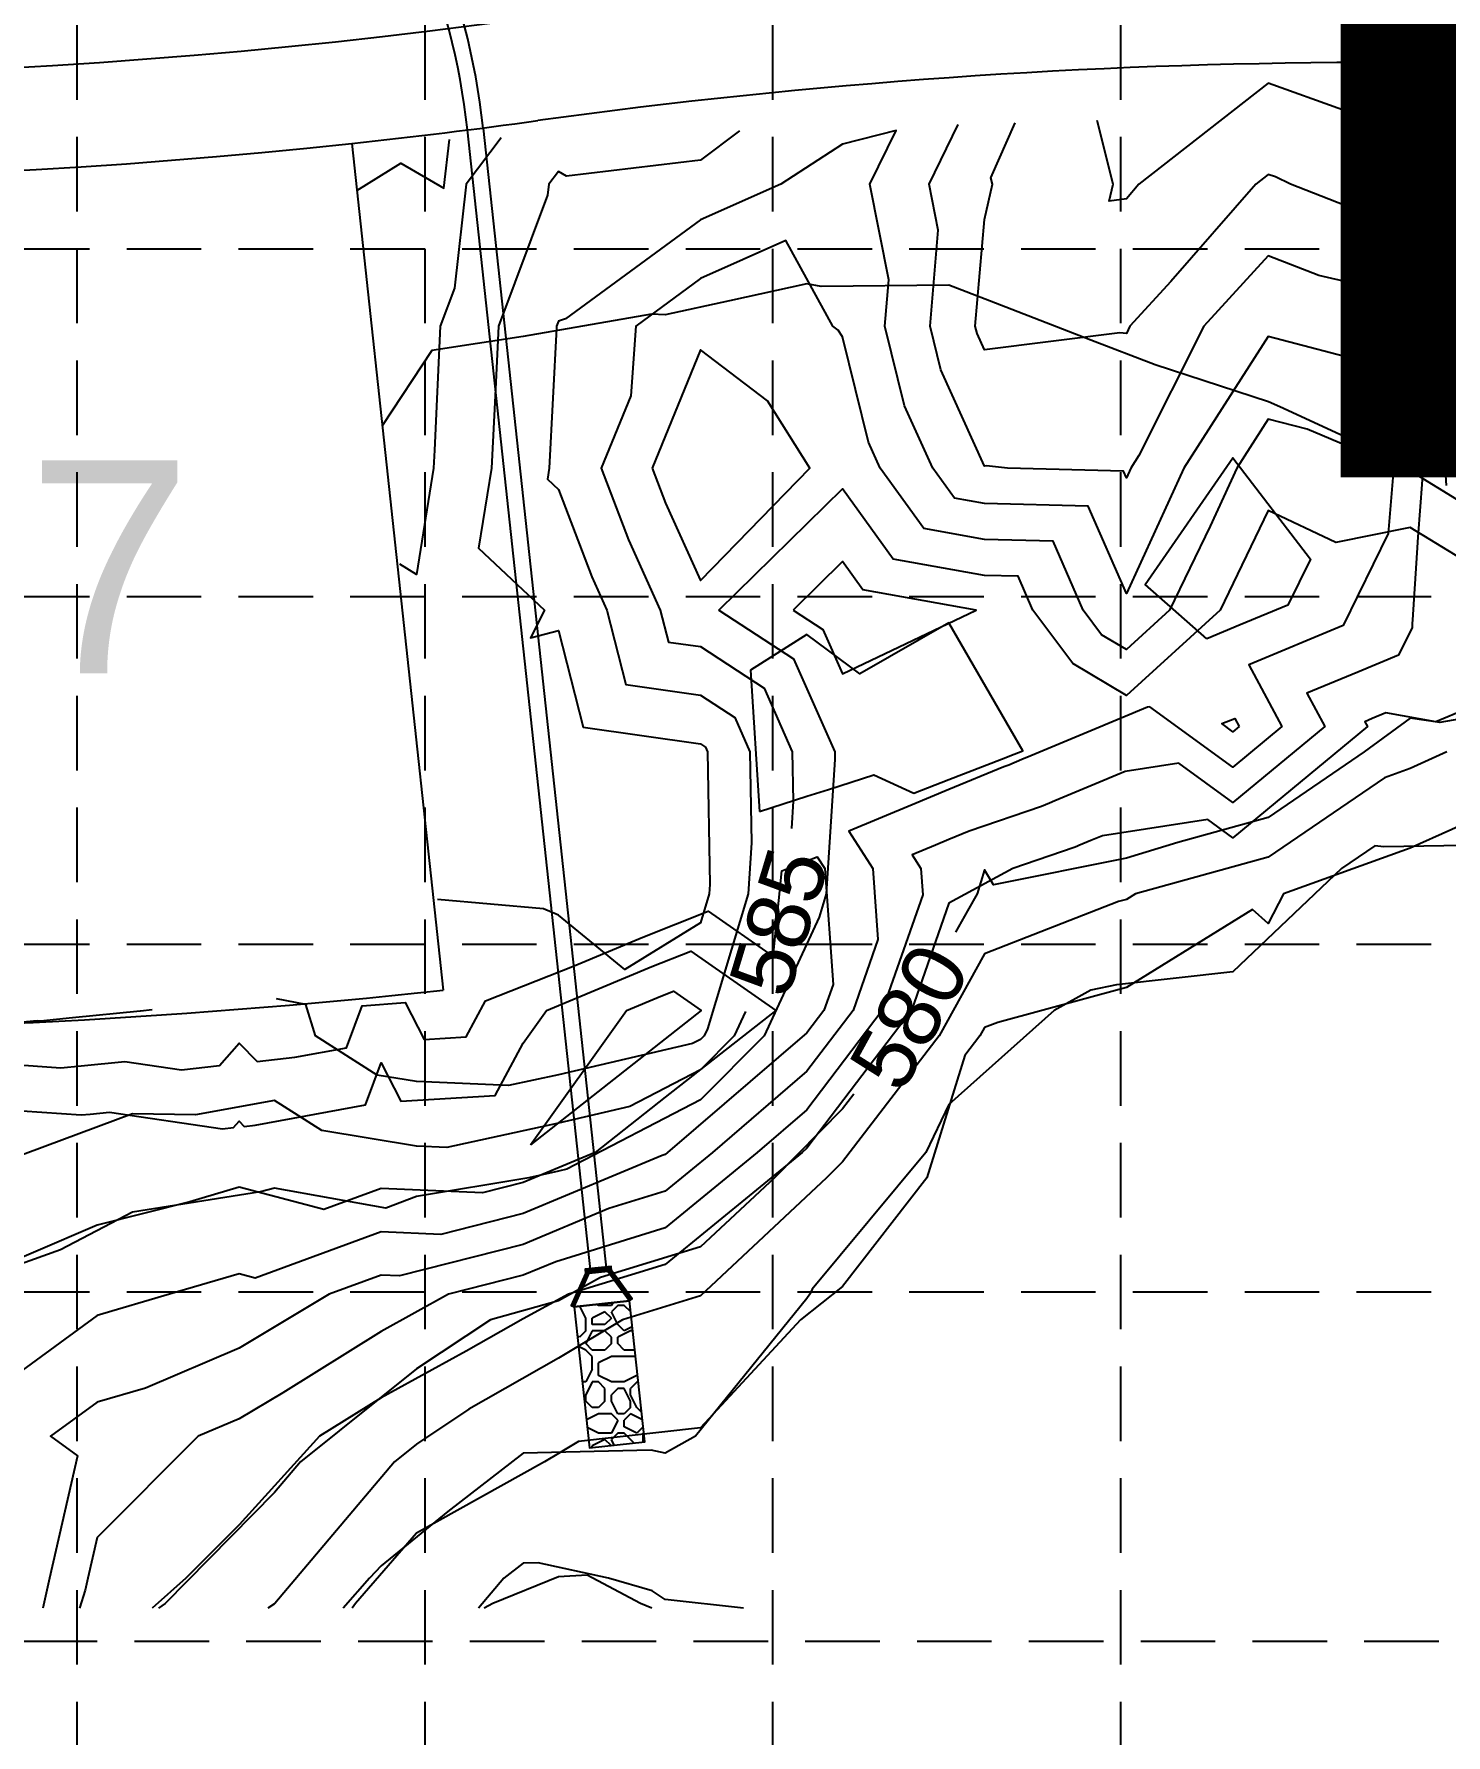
# Model space of a CAD drawing. Header units: feet. Extents: x 2468808 to 2471949, y 7110842 to 7112807.
# Drawn here: x 2470421.1 to 2470620, y 7111222.9 to 7111462.6 of the extents above; entities that cross this region are included whole.
import ezdxf
from ezdxf.enums import TextEntityAlignment as Align

# ---------------------------------------------------------------- set-up
doc = ezdxf.new("R2010")
doc.units = ezdxf.units.FT
doc.header["$LTSCALE"] = 35
doc.header["$MEASUREMENT"] = 0
doc.linetypes.add('HIDDEN', pattern=[0.375, 0.25, -0.125])
doc.linetypes.add('PHANTOM2', pattern=[3.15, 1.9, -0.25, 0.25, -0.25, 0.25, -0.25])
for name, color, linetype in [('BDY', 250, 'PHANTOM2'), ('CONTOURS-MAJ', 250, 'CONTINUOUS'), ('CONTOURS-MIN', 250, 'CONTINUOUS'), ('DITCH', 250, 'CONTINUOUS'), ('GRID', 254, 'HIDDEN'), ('LOTNO', 250, 'CONTINUOUS'), ('PHASE LINE', 7, 'CONTINUOUS'), ('PVMT', 250, 'CONTINUOUS'), ('RIP RAP ROCK FILTER', 1, 'CONTINUOUS'), ('SROW', 250, 'CONTINUOUS'), ('STM', 1, 'CONTINUOUS')]:
    doc.layers.add(name, color=color, linetype=linetype)
doc.styles.get("Standard").update_dxf_attribs({"font": 'ARIAL.TTF'})

msp = doc.modelspace()

# ---------------------------------------------------------------- hatches: boundary and pattern name
at = {"layer": 'RIP RAP ROCK FILTER'}
h = msp.add_hatch(dxfattribs=at)
h.set_pattern_fill('AGGREGAT', color=1, scale=18, angle=90, style=0)
h.set_pattern_definition([(90, (2471092.827, 7111099.836), (-18, 18), [1.8, -2.7, 0.9, -2.7, 0.9, -9]), (90, (2471091.027, 7111108.836), (-18, 18), [0.9, -17.1]), (90, (2471090.127, 7111103.436), (-18, 18), [0.9, -1.8, 0.9, -14.4]), (90, (2471089.227, 7111112.436), (-18, 18), [1.8, -16.2]), (90, (2471088.327, 7111114.236), (-18, 18), [0.9, -17.1]), (90, (2471086.527, 7111108.836), (-18, 18), [1.8, -16.2]), (90, (2471085.627, 7111099.836), (-18, 18), [0.9, -1.8, 0.9, -4.5, 2.7, -7.2]), (90, (2471083.827, 7111112.436), (-18, 18), [1.8, -16.2]), (90, (2471082.927, 7111101.636), (-18, 18), [1.8, -0.9, 0.9, -7.2, 0.9, -6.3]), (90, (2471082.027, 7111100.736), (-18, 18), [0.9, -17.1]), (90, (2471081.127, 7111107.036), (-18, 18), [0.9, -0.9, 0.9, -15.3]), (90, (2471080.227, 7111104.336), (-18, 18), [0.9, -17.1]), (90, (2471079.327, 7111116.036), (-18, 18), [0.9, -17.1]), (90, (2471078.427, 7111107.936), (-18, 18), [0.9, -7.2, 0.9, -9]), (90, (2471077.527, 7111107.936), (-18, 18), [1.8, -16.2]), (90, (2471076.627, 7111111.536), (-18, 18), [1.8, -16.2]), (90, (2471075.727, 7111100.736), (-18, 18), [0.9, -10.8, 1.8, -4.5]), (180, (2471084.727, 7111099.836), (-18, -18), [3.6, -3.6, 1.8, -9]), (180, (2471084.727, 7111100.736), (-18, -18), [0.9, -6.3, 1.8, -9]), (180, (2471089.227, 7111101.636), (-18, -18), [2.7, -15.3]), (180, (2471089.227, 7111102.536), (-18, -18), [1.8, -16.2]), (180, (2471091.927, 7111103.436), (-18, -18), [0.9, -10.8, 0.9, -0.9, 1.8, -2.7]), (180, (2471091.927, 7111105.236), (-18, -18), [0.9, -6.3, 0.9, -9.9]), (180, (2471084.727, 7111106.136), (-18, -18), [1.8, -2.7, 0.9, -0.9, 1.8, -9.9]), (180, (2471088.327, 7111107.036), (-18, -18), [1.8, -9.9, 0.9, -5.4]), (180, (2471091.927, 7111107.936), (-18, -18), [0.9, -0.9, 1.8, -14.4]), (180, (2471080.227, 7111109.736), (-18, -18), [0.9, -17.1]), (180, (2471080.227, 7111110.636), (-18, -18), [1.8, -1.8, 0.9, -0.9, 1.8, -10.8]), (180, (2471088.327, 7111111.536), (-18, -18), [0.9, -0.9, 0.9, -1.8, 0.9, -12.6]), (180, (2471082.027, 7111114.236), (-18, -18), [3.6, -14.4]), (180, (2471083.827, 7111115.136), (-18, -18), [3.6, -2.7, 1.8, -9.9]), (180, (2471091.027, 7111116.036), (-18, -18), [0.9, -2.7, 1.8, -12.6]), (180, (2471089.227, 7111116.936), (-18, -18), [2.7, -15.3]), (135, (2471092.827, 7111107.036), (-18, 2e-15), [1.2728, -24.18306]), (135, (2471091.927, 7111116.936), (-18, 2e-15), [1.27278, -21.6375, 1.27278, -1.27278]), (135, (2471091.027, 7111105.236), (-18, 2e-15), [1.27278, -10.18224, 1.27278, -12.72804]), (135, (2471091.027, 7111109.736), (-18, 2e-15), [1.27278, -20.36472, 1.27278, -2.54556]), (135, (2471091.027, 7111110.636), (-18, 2e-15), [2.54556, -10.18224, 2.54556, -10.18248]), (135, (2471089.227, 7111106.136), (-18, 2e-15), [1.2726, -11.4552, 1.2726, -1.2726, 1.2726, -8.91024]), (135, (2471088.327, 7111115.136), (-18, 2e-15), [1.27278, -1.27278, 1.27278, -21.6375]), (135, (2471087.427, 7111102.536), (-18, 2e-15), [1.27278, -15.27336, 1.27278, -7.63692]), (135, (2471085.627, 7111116.936), (-18, 2e-15), [1.2726, -1.2726, 1.2726, -5.09112, 1.2726, -15.27432]), (135, (2471082.927, 7111106.136), (-18, 2e-15), [1.2728, -24.18306]), (135, (2471082.027, 7111101.636), (-18, 2e-15), [2.5456, -22.91027]), (135, (2471080.227, 7111099.836), (-18, 2e-15), [1.27278, -1.27278, 1.27278, -21.6375]), (135, (2471077.527, 7111109.736), (-18, 2e-15), [1.2728, -24.18306]), (135, (2471075.727, 7111115.136), (-18, 2e-15), [1.2728, -24.18306]), (225, (2471091.027, 7111107.936), (-18, 2e-15), [1.2728, -24.18306]), (225, (2471091.027, 7111108.836), (-18, 2e-15), [1.2728, -24.18306]), (225, (2471090.127, 7111103.436), (-18, 2e-15), [1.27278, -5.09112, 2.54556, -16.54638]), (225, (2471090.127, 7111099.836), (-18, 2e-15), [1.2728, -24.18306]), (225, (2471087.427, 7111111.536), (-18, 2e-15), [1.27278, -10.18234, 1.27278, -12.72795]), (225, (2471087.427, 7111112.436), (-18, 2e-15), [1.2726, -7.6374, 1.2726, -7.6356, 1.2726, -6.36504]), (225, (2471086.527, 7111101.636), (-18, 2e-15), [1.2728, -24.18306]), (225, (2471085.627, 7111116.036), (-18, 2e-15), [2.5452, -6.3639, 1.2726, -1.2726, 1.2726, -12.72894]), (225, (2471082.927, 7111104.336), (-18, 2e-15), [1.2728, -24.18306]), (225, (2471082.927, 7111111.536), (-18, 2e-15), [2.5456, -22.91027]), (225, (2471082.927, 7111112.436), (-18, 2e-15), [1.2728, -24.18306]), (225, (2471081.127, 7111107.036), (-18, 2e-15), [1.2728, -24.18306]), (225, (2471078.427, 7111101.636), (-18, 2e-15), [1.2728, -24.18306]), (225, (2471078.427, 7111116.036), (-18, 2e-15), [1.2728, -24.18306]), (116.565, (2471092.827, 7111101.636), (-7e-09, 18), [2.0124, -38.2368]), (116.565, (2471091.027, 7111099.836), (-7e-09, 18), [2.0124, -38.2368]), (116.565, (2471090.127, 7111099.836), (-7e-09, 18), [2.0124, -38.2368]), (116.565, (2471090.127, 7111104.336), (-7e-09, 18), [2.0124, -38.2368]), (116.565, (2471086.527, 7111103.436), (-7e-09, 18), [2.0124, -38.2368]), (116.565, (2471085.627, 7111103.436), (-7e-09, 18), [2.0124, -38.2368]), (116.565, (2471082.027, 7111107.036), (-7e-09, 18), [2.0124, -38.2368]), (116.565, (2471081.127, 7111107.936), (-7e-09, 18), [2.0124, -38.2368]), (116.565, (2471079.327, 7111100.736), (-7e-09, 18), [2.0124, -38.2368]), (116.565, (2471079.327, 7111106.136), (-7e-09, 18), [2.0124, -38.2368]), (153.435, (2471092.827, 7111115.136), (-18, 9e-10), [2.0124, -38.2368]), (153.435, (2471090.127, 7111110.636), (-18, 9e-10), [2.0124, -38.2368]), (153.435, (2471088.327, 7111107.936), (-18, 9e-10), [2.0124, -38.2368]), (153.435, (2471085.627, 7111110.636), (-18, 9e-10), [2.0124, -38.2368]), (153.435, (2471085.627, 7111111.536), (-18, 9e-10), [2.0124, -38.2368]), (153.435, (2471082.927, 7111105.236), (-18, 9e-10), [2.0124, -38.2368]), (153.435, (2471082.027, 7111103.436), (-18, 9e-10), [2.0124, -38.2368]), (153.435, (2471078.427, 7111110.636), (-18, 9e-10), [2.0124, -38.2368]), (153.435, (2471076.627, 7111103.436), (-18, 9e-10), [2.0124, -38.2368]), (206.565, (2471082.027, 7111100.736), (-18, -7e-09), [2.0124, -38.2368]), (206.565, (2471082.027, 7111111.536), (-18, -7e-09), [2.0124, -38.2368]), (206.565, (2471081.127, 7111099.836), (-18, -7e-09), [2.0124, -38.2368]), (206.565, (2471078.427, 7111114.236), (-18, -7e-09), [2.0124, -38.2368]), (206.565, (2471077.527, 7111102.536), (-18, -7e-09), [2.0124, -38.2368]), (206.565, (2471076.627, 7111106.136), (-18, -7e-09), [2.0124, -38.2368]), (243.435, (2471092.827, 7111107.036), (-7e-09, -18), [2.0124, -38.2368]), (243.435, (2471091.027, 7111103.436), (-7e-09, -18), [2.0124, -38.2368]), (243.435, (2471090.127, 7111116.036), (-7e-09, -18), [2.0124, -38.2368]), (243.435, (2471088.327, 7111114.236), (-7e-09, -18), [2.0124, -38.2368]), (243.435, (2471086.527, 7111107.036), (-7e-09, -18), [2.0124, -38.2368]), (243.435, (2471085.627, 7111102.536), (-7e-09, -18), [2.0124, -38.2368]), (243.435, (2471085.627, 7111107.936), (-7e-09, -18), [2.0124, -38.2368]), (243.435, (2471083.827, 7111105.236), (-7e-09, -18), [2.0124, -38.2368]), (243.435, (2471079.327, 7111105.236), (-7e-09, -18), [2.0124, -38.2368]), (243.435, (2471075.727, 7111099.836), (-7e-09, -18), [2.0124, -38.2368]), (243.435, (2471075.727, 7111110.636), (-7e-09, -18), [2.0124, -38.2368]), (243.435, (2471075.727, 7111112.436), (-7e-09, -18), [2.0124, -38.2368])])
h.paths.add_polyline_path([(2470497.21, 7111283.25), (2470499.36, 7111263.36), (2470507.14, 7111264.2), (2470505, 7111284.09)])
at = {"layer": 'STM'}
h = msp.add_hatch(dxfattribs=at)
h.set_pattern_fill('ANSI31', color=5, scale=1.5, angle=90, style=0)
h.set_pattern_definition([(135, (2471092.8272, 7111099.83578), (-0.13258252, -0.13258252), [])])
h.paths.add_polyline_path([(2470497.21, 7111283.25), (2470499.31, 7111288), (2470501.93, 7111288.28), (2470505, 7111284.09), (2470505.36, 7111284.35), (2470502.45, 7111288.34), (2470502.39, 7111288.93), (2470498.73, 7111288.54), (2470498.8, 7111287.94), (2470496.8, 7111283.43)])

# ---------------------------------------------------------------- linework, layer by layer
at = {"layer": 'BDY', "color": 7, "linetype": 'Continuous'}
for p, q in [((2470604.37, 7112608.57), (2470608.29, 7111458.58)), ((2470604.37, 7112608.57), (2470608.29, 7111458.58)), ((2470608.29, 7111458.58), (2471336.07, 7111461.06)), ((2470465.88, 7111447.16), (2470478.74, 7111327.85))]:
    msp.add_line(p, q, dxfattribs=at)
for centre, radius, start, end in [((2470611.25, 7110588.58), 870, 90.19541, 97.87218), ((2470371.57, 7112322.09), 880, 276.15244, 277.87218), ((2470371.57, 7112322.09), 1000, 249.67215, 276.15244)]:
    msp.add_arc(centre, radius, start, end, dxfattribs=at)
at = {"layer": 'CONTOURS-MAJ', "color": 42}
for points, elevation in [([(2470626.66, 7111393.85), (2470614.99, 7111401.03), (2470614.5, 7111400.93), (2470613.46, 7111401.42), (2470600.46, 7111406.89), (2470594.99, 7111408.33), (2470590.55, 7111401.42), (2470586.8, 7111393.23), (2470581.09, 7111381.42), (2470574.99, 7111375.87), (2470571.51, 7111377.95), (2470568.9, 7111381.42), (2470564.68, 7111391.11), (2470554.99, 7111391.36), (2470546.46, 7111392.89), (2470540.3, 7111401.42), (2470538.65, 7111405.08), (2470534.99, 7111419.9), (2470534.4, 7111420.84), (2470533.63, 7111421.42), (2470527.04, 7111433.47), (2470514.99, 7111428.12), (2470505.87, 7111421.42), (2470505.16, 7111411.6), (2470501, 7111401.42), (2470504.86, 7111391.3), (2470509.33, 7111381.42), (2470510.48, 7111376.91), (2470514.99, 7111376.28), (2470523.96, 7111370.39), (2470527.93, 7111361.42), (2470528.05, 7111354.48), (2470527.8, 7111350.64)], 585), ([(2470627.14, 7111369.22), (2470618.6, 7111365.67), (2470618.6, 7111365.67), (2470618.6, 7111365.67), (2470618.6, 7111365.67), (2470611.54, 7111366.92), (2470609.64, 7111366.13), (2470608.58, 7111365.69), (2470608.96, 7111365), (2470590, 7111349.32), (2470586.46, 7111351.89), (2470571.62, 7111349.62), (2470570, 7111348.95), (2470568.28, 7111348.23), (2470568.02, 7111348.12), (2470567.65, 7111347.96), (2470558.98, 7111345), (2470550, 7111340.11), (2470544.71, 7111325), (2470530, 7111305.6), (2470529.3, 7111305), (2470510, 7111289.21), (2470496.41, 7111285), (2470490, 7111281.55), (2470481.98, 7111276.98), (2470470, 7111270.4), (2470461.33, 7111265), (2470450, 7111252.51), (2470442.51, 7111245), (2470437.77, 7111240.79)], 580), ([(2470626.66, 7111366.9), (2470619.16, 7111365.59), (2470614.99, 7111366.18), (2470608.5, 7111361.42), (2470594.99, 7111352.21), (2470582.23, 7111348.66), (2470574.99, 7111346.47), (2470556.26, 7111342.69), (2470554.99, 7111344.8), (2470553.99, 7111341.42), (2470552.6, 7111339.03), (2470550.94, 7111336.03)], 580), ([(2470521.33, 7111324.86), (2470519.73, 7111321.42), (2470514.99, 7111316.64), (2470505.03, 7111311.47), (2470494.99, 7111309.14), (2470479.25, 7111305.68), (2470474.99, 7111305.87), (2470461.65, 7111308.08), (2470454.99, 7111312.31), (2470443.87, 7111310.31), (2470434.99, 7111310.44), (2470417.46, 7111303.89), (2470414.99, 7111303.49), (2470400.24, 7111306.68), (2470394.99, 7111308.31), (2470385.1, 7111311.53), (2470374.99, 7111316.67), (2470370.72, 7111317.15), (2470363.43, 7111319.92)], 585), ([(2470536.59, 7111313.21), (2470534.99, 7111311.12), (2470525.42, 7111301.42), (2470514.99, 7111291.68), (2470500.92, 7111287.36), (2470494.99, 7111284.1), (2470485.42, 7111281.42), (2470474.99, 7111274.51), (2470458.66, 7111261.42), (2470454.99, 7111257.08), (2470439.58, 7111241.42), (2470438.65, 7111240.79)], 580)]:
    msp.add_lwpolyline(points, dxfattribs=dict(at, elevation=elevation))
at = {"layer": 'CONTOURS-MAJ', "color": 42, "elevation": 585}
msp.add_lwpolyline([(2470491.06, 7111306.06), (2470504.55, 7111325), (2470509.39, 7111327.01), (2470511.18, 7111327.72), (2470515.09, 7111325), (2470510, 7111321.01)], close=True, dxfattribs=at)
at = {"layer": 'CONTOURS-MIN', "color": 42}
for points, elevation in [([(2470712.09, 7111454.49), (2470697.22, 7111443.65), (2470694.99, 7111442.97), (2470692.94, 7111441.42), (2470674.99, 7111436.48), (2470670.37, 7111436.8), (2470654.99, 7111436.98), (2470647.78, 7111434.21), (2470634.99, 7111436.44), (2470631.9, 7111438.33), (2470624.69, 7111441.42), (2470619.55, 7111445.98), (2470614.99, 7111447.26), (2470605.45, 7111451.88), (2470594.99, 7111455.64), (2470576.77, 7111441.42), (2470574.99, 7111439.38), (2470572.59, 7111439.03), (2470573.15, 7111441.42), (2470570.89, 7111450.39)], 589), ([(2470615.78, 7111451.7), (2470615.57, 7111447.92), (2470614.16, 7111426.51), (2470613.99, 7111423.29), (2470613.31, 7111412.98), (2470612.9, 7111405.19), (2470612.68, 7111401.77), (2470611.85, 7111392.22), (2470611.85, 7111392.22), (2470611.85, 7111392.22), (2470611.85, 7111392.22), (2470605.51, 7111379.22), (2470605.51, 7111379.22), (2470605.51, 7111379.22), (2470592.22, 7111373.68), (2470596.91, 7111365), (2470590, 7111359.29), (2470578.3, 7111367.78), (2470577.99, 7111367.73), (2470570, 7111364.4), (2470561.54, 7111360.87), (2470560.28, 7111360.34), (2470558.42, 7111359.57), (2470557.71, 7111359.32), (2470550, 7111356.11), (2470544.81, 7111353.95), (2470535.89, 7111350.24), (2470539.27, 7111345), (2470540, 7111335), (2470536.5, 7111325), (2470530, 7111316.43), (2470516.67, 7111305), (2470510, 7111299.54), (2470502.09, 7111297.09), (2470490, 7111292.04), (2470472.59, 7111287.59), (2470470, 7111287.7), (2470462.67, 7111285), (2470450, 7111277.4), (2470436.8, 7111271.8), (2470430, 7111269.8), (2470423.45, 7111265), (2470427.24, 7111262.24), (2470423.27, 7111245), (2470422.35, 7111240.79)], 582), ([(2470615.78, 7111451.7), (2470615.57, 7111447.92), (2470614.16, 7111426.51), (2470613.99, 7111423.29), (2470613.31, 7111412.98), (2470612.9, 7111405.19), (2470612.68, 7111401.77), (2470611.85, 7111392.22), (2470611.85, 7111392.22), (2470611.85, 7111392.22), (2470611.85, 7111392.22), (2470605.51, 7111379.22), (2470605.51, 7111379.22), (2470605.51, 7111379.22), (2470592.22, 7111373.68), (2470596.91, 7111365), (2470590, 7111359.29), (2470578.3, 7111367.78), (2470577.99, 7111367.73), (2470570, 7111364.4), (2470561.54, 7111360.87), (2470560.28, 7111360.34), (2470558.42, 7111359.57), (2470557.71, 7111359.32), (2470550, 7111356.11), (2470544.81, 7111353.95), (2470535.89, 7111350.24), (2470539.27, 7111345), (2470540, 7111335), (2470536.5, 7111325), (2470530, 7111316.43), (2470516.67, 7111305), (2470510, 7111299.54), (2470502.09, 7111297.09), (2470490, 7111292.04), (2470472.59, 7111287.59), (2470470, 7111287.7), (2470462.67, 7111285), (2470450, 7111277.4), (2470436.8, 7111271.8), (2470430, 7111269.8), (2470423.45, 7111265), (2470427.24, 7111262.24), (2470423.27, 7111245), (2470422.35, 7111240.79)], 582), ([(2470611.4, 7111451.57), (2470610.27, 7111431.59), (2470609.93, 7111426.36), (2470609.58, 7111419.93), (2470609.46, 7111418.08), (2470608.74, 7111404.45), (2470608.74, 7111404.45), (2470608.74, 7111404.45), (2470608.74, 7111404.45), (2470596.62, 7111410.05), (2470595.03, 7111410.78), (2470579.04, 7111415.96), (2470570, 7111419.46), (2470566.01, 7111421.01), (2470555.72, 7111425), (2470550, 7111427.22), (2470532, 7111427), (2470530, 7111427.37), (2470519.08, 7111425), (2470510, 7111423.03), (2470508.1, 7111423.1), (2470490, 7111419.96), (2470477.17, 7111418.01), (2470470.17, 7111407.39)], 583), ([(2470611.4, 7111451.57), (2470610.27, 7111431.59), (2470609.93, 7111426.36), (2470609.58, 7111419.93), (2470609.46, 7111418.08), (2470608.74, 7111404.45), (2470608.74, 7111404.45), (2470608.74, 7111404.45), (2470608.74, 7111404.45), (2470596.62, 7111410.05), (2470595.03, 7111410.78), (2470579.04, 7111415.96), (2470570, 7111419.46), (2470566.01, 7111421.01), (2470555.72, 7111425), (2470550, 7111427.22), (2470532, 7111427), (2470530, 7111427.37), (2470519.08, 7111425), (2470510, 7111423.03), (2470508.1, 7111423.1), (2470490, 7111419.96), (2470477.17, 7111418.01), (2470470.17, 7111407.39)], 583), ([(2470622.25, 7111408.68), (2470614.99, 7111413.85), (2470609.66, 7111416.09), (2470594.99, 7111419.96), (2470583.09, 7111401.42), (2470574.99, 7111383.75), (2470569.62, 7111396.06), (2470554.99, 7111396.43), (2470550.76, 7111397.19), (2470547.71, 7111401.42), (2470543.75, 7111410.18), (2470540.97, 7111421.42), (2470541.54, 7111427.97), (2470538.87, 7111441.42), (2470542.54, 7111448.97), (2470534.99, 7111447.07), (2470526.32, 7111441.42), (2470514.99, 7111436.39), (2470496, 7111422.43), (2470494.99, 7111422.13), (2470494.72, 7111421.42), (2470494.71, 7111421.15), (2470493.68, 7111401.42), (2470493.43, 7111399.86), (2470494.99, 7111398.39), (2470499.67, 7111386.11), (2470501.79, 7111381.42), (2470504.48, 7111370.91), (2470514.99, 7111369.43), (2470519.82, 7111366.26), (2470521.96, 7111361.42), (2470522.17, 7111348.61), (2470521.71, 7111341.42), (2470515.97, 7111322.41), (2470515.52, 7111321.42), (2470514.99, 7111320.89), (2470513.88, 7111320.32), (2470494.99, 7111315.95), (2470487.97, 7111314.41), (2470474.99, 7111314.97), (2470469.46, 7111315.89), (2470460.74, 7111321.42), (2470459.41, 7111325.85), (2470455.27, 7111326.63)], 586), ([(2470520.48, 7111448.93), (2470514.99, 7111444.8), (2470496.13, 7111442.56), (2470494.99, 7111443.22), (2470493.63, 7111441.42), (2470493.46, 7111439.9), (2470486.53, 7111421.42), (2470486.12, 7111412.55), (2470485.54, 7111401.42), (2470483.73, 7111390.16), (2470493.03, 7111381.42), (2470491.07, 7111377.5), (2470494.99, 7111378.54), (2470498.47, 7111364.91), (2470514.99, 7111362.58), (2470515.69, 7111362.12), (2470515.99, 7111361.42), (2470516.3, 7111342.73), (2470516.21, 7111341.42), (2470514.99, 7111337.36), (2470504.34, 7111330.77), (2470494.99, 7111338.44), (2470492.88, 7111339.31), (2470477.97, 7111340.65)], 587), ([(2470622.72, 7111421.42), (2470617.93, 7111424.36), (2470614.99, 7111425.62), (2470602.1, 7111428.54), (2470594.99, 7111431.33), (2470585.9, 7111421.42), (2470576.75, 7111403.19), (2470575.62, 7111401.42), (2470574.99, 7111400.04), (2470574.57, 7111401), (2470558.25, 7111401.42), (2470555.3, 7111401.73), (2470554.99, 7111401.69), (2470548.85, 7111415.28), (2470547.33, 7111421.42), (2470548.5, 7111434.93), (2470547.21, 7111441.42), (2470551.29, 7111449.82)], 587), ([(2470624.91, 7111431.35), (2470614.99, 7111435.6), (2470610.24, 7111436.68), (2470598.12, 7111441.42), (2470596.01, 7111442.45), (2470594.99, 7111442.81), (2470593.21, 7111441.42), (2470581.27, 7111427.7), (2470575.5, 7111421.42), (2470574.99, 7111420.39), (2470574.06, 7111420.49), (2470554.99, 7111418.08), (2470553.95, 7111420.38), (2470553.69, 7111421.42), (2470554.99, 7111436.46), (2470556.13, 7111441.42), (2470555.9, 7111442.34), (2470559.31, 7111450.06)], 588), ([(2470466.6, 7111440.53), (2470472.78, 7111444.4), (2470478.86, 7111440.87), (2470479.64, 7111447.74)], 583), ([(2470466.6, 7111440.53), (2470472.78, 7111444.4), (2470478.86, 7111440.87), (2470479.64, 7111447.74)], 583), ([(2470486.92, 7111447.95), (2470481.98, 7111441.42), (2470480.35, 7111426.79), (2470478.34, 7111421.42), (2470477.53, 7111403.96), (2470477.4, 7111401.42), (2470474.99, 7111386.44), (2470472.64, 7111387.89)], 588), ([(2470620.1, 7111398.95), (2470619.64, 7111406.38), (2470619.62, 7111406.65), (2470618.4, 7111426.65), (2470617.17, 7111407.89), (2470617.07, 7111405.93), (2470616.63, 7111399.09), (2470616.36, 7111396.02), (2470616.07, 7111391.7), (2470615.93, 7111389.48), (2470615.3, 7111380.05), (2470615.27, 7111379.53), (2470615.25, 7111379.27), (2470615.23, 7111378.95), (2470613.34, 7111375.08), (2470607.58, 7111372.68), (2470600.4, 7111369.69), (2470602.93, 7111365), (2470590, 7111354.3), (2470582.38, 7111359.83), (2470574.8, 7111358.68), (2470570, 7111356.67), (2470564.91, 7111354.55), (2470564.15, 7111354.23), (2470563.03, 7111353.76), (2470552.84, 7111350.28), (2470550, 7111349.1), (2470548.09, 7111348.3), (2470544.8, 7111346.93), (2470546.04, 7111345), (2470546.31, 7111341.31), (2470540.61, 7111325), (2470530, 7111311.02), (2470522.98, 7111305), (2470510, 7111294.38), (2470494.6, 7111289.6), (2470490, 7111287.68), (2470479.52, 7111285), (2470470, 7111279.77), (2470456.14, 7111271.14), (2470450, 7111267.46), (2470444.21, 7111265), (2470430, 7111250.73), (2470428.68, 7111245), (2470428.31, 7111243.31), (2470427.5, 7111240.79)], 581), ([(2470620.1, 7111398.95), (2470619.64, 7111406.38), (2470619.62, 7111406.65), (2470618.4, 7111426.65), (2470617.17, 7111407.89), (2470617.07, 7111405.93), (2470616.63, 7111399.09), (2470616.36, 7111396.02), (2470616.07, 7111391.7), (2470615.93, 7111389.48), (2470615.3, 7111380.05), (2470615.27, 7111379.53), (2470615.25, 7111379.27), (2470615.23, 7111378.95), (2470613.34, 7111375.08), (2470607.58, 7111372.68), (2470600.4, 7111369.69), (2470602.93, 7111365), (2470590, 7111354.3), (2470582.38, 7111359.83), (2470574.8, 7111358.68), (2470570, 7111356.67), (2470564.91, 7111354.55), (2470564.15, 7111354.23), (2470563.03, 7111353.76), (2470552.84, 7111350.28), (2470550, 7111349.1), (2470548.09, 7111348.3), (2470544.8, 7111346.93), (2470546.04, 7111345), (2470546.31, 7111341.31), (2470540.61, 7111325), (2470530, 7111311.02), (2470522.98, 7111305), (2470510, 7111294.38), (2470494.6, 7111289.6), (2470490, 7111287.68), (2470479.52, 7111285), (2470470, 7111279.77), (2470456.14, 7111271.14), (2470450, 7111267.46), (2470444.21, 7111265), (2470430, 7111250.73), (2470428.68, 7111245), (2470428.31, 7111243.31), (2470427.5, 7111240.79)], 581), ([(2470622.2, 7111388.63), (2470614.99, 7111393.07), (2470604.51, 7111390.94), (2470594.99, 7111395.45), (2470588.2, 7111381.42), (2470574.99, 7111369.39), (2470567.46, 7111373.89), (2470561.8, 7111381.42), (2470559.73, 7111386.17), (2470554.99, 7111386.29), (2470542.15, 7111388.59), (2470534.99, 7111398.52), (2470517.59, 7111381.42), (2470528.1, 7111374.53), (2470533.9, 7111361.42), (2470533.92, 7111360.35), (2470532.7, 7111341.42), (2470531.71, 7111338.15), (2470523.95, 7111321.42), (2470514.99, 7111312.4), (2470496.18, 7111302.62), (2470494.99, 7111302.34), (2470490.82, 7111301.42), (2470474.99, 7111298.77), (2470470.68, 7111297.12), (2470454.99, 7111299.96), (2470453.03, 7111299.46), (2470434.99, 7111296.59), (2470424.82, 7111291.26), (2470414.99, 7111287.73)], 584), ([(2470620.15, 7111361.42), (2470614.99, 7111359.09), (2470611.35, 7111357.78), (2470594.99, 7111346.62), (2470576.27, 7111341.42), (2470574.99, 7111340.63), (2470573.9, 7111340.33), (2470554.99, 7111332.98), (2470548.63, 7111321.42), (2470534.99, 7111303.67), (2470532.77, 7111301.42), (2470514.99, 7111284.8), (2470504, 7111281.42), (2470494.99, 7111276.01), (2470482.36, 7111268.8), (2470474.99, 7111263.91), (2470471.88, 7111261.42), (2470455.02, 7111241.45), (2470454.99, 7111241.42), (2470454.99, 7111241.42), (2470454.98, 7111241.41), (2470454.06, 7111240.79)], 579), ([(2470626.71, 7111353.14), (2470614.99, 7111347.85), (2470597.13, 7111341.42), (2470594.99, 7111337.26), (2470592.77, 7111339.21), (2470574.99, 7111328.24), (2470556.89, 7111323.32), (2470554.99, 7111322.58), (2470554.35, 7111321.42), (2470552.23, 7111318.67), (2470546.88, 7111301.42), (2470534.99, 7111286.09), (2470529.1, 7111281.42), (2470514.99, 7111266.17), (2470497.83, 7111264.27), (2470494.99, 7111262.56), (2470493, 7111261.42), (2470474.99, 7111251.35), (2470466.39, 7111241.42), (2470465.91, 7111240.79)], 578), ([(2470628.15, 7111348.35), (2470611.27, 7111348.05), (2470610, 7111348.19), (2470605.32, 7111345), (2470590, 7111330.42), (2470573.6, 7111328.6), (2470570, 7111327.86), (2470564.83, 7111325), (2470550, 7111311.77), (2470546.76, 7111305), (2470530.71, 7111285.71), (2470530.38, 7111285), (2470530, 7111284.42), (2470514.29, 7111265), (2470510, 7111262.6), (2470508.03, 7111263.03), (2470490, 7111262.61), (2470479.4, 7111254.4), (2470470, 7111246.75), (2470468.38, 7111245), (2470464.68, 7111240.79)], 578), ([(2470628.15, 7111348.35), (2470611.27, 7111348.05), (2470610, 7111348.19), (2470605.32, 7111345), (2470590, 7111330.42), (2470573.6, 7111328.6), (2470570, 7111327.86), (2470564.83, 7111325), (2470550, 7111311.77), (2470546.76, 7111305), (2470530.71, 7111285.71), (2470530.38, 7111285), (2470530, 7111284.42), (2470514.29, 7111265), (2470510, 7111262.6), (2470508.03, 7111263.03), (2470490, 7111262.61), (2470479.4, 7111254.4), (2470470, 7111246.75), (2470468.38, 7111245), (2470464.68, 7111240.79)], 578), ([(2470417.7, 7111317.42), (2470424.89, 7111316.92), (2470427.77, 7111317.2), (2470433.88, 7111317.82), (2470441.89, 7111316.64), (2470447.22, 7111317.23), (2470450, 7111320.4), (2470452.55, 7111317.82), (2470457.87, 7111318.4), (2470465.13, 7111319.74), (2470467.35, 7111325.66), (2470473.41, 7111326.11), (2470476.09, 7111320.91), (2470481.99, 7111321.26), (2470484.72, 7111326.34), (2470497.22, 7111331.31), (2470506.88, 7111335.32), (2470516.08, 7111338.98), (2470525.24, 7111332.59), (2470526.47, 7111344.65), (2470530, 7111346.07), (2470531.43, 7111346.64), (2470532.49, 7111345), (2470533.68, 7111328.68), (2470532.39, 7111325), (2470530, 7111321.85), (2470510.36, 7111305), (2470510, 7111304.71), (2470509.58, 7111304.58), (2470490, 7111296.4), (2470478.44, 7111293.44), (2470470, 7111293.8), (2470452.28, 7111287.28), (2470450, 7111287.88), (2470440.18, 7111285), (2470430, 7111282.01), (2470418.79, 7111273.79)], 583), ([(2470417.7, 7111317.42), (2470424.89, 7111316.92), (2470427.77, 7111317.2), (2470433.88, 7111317.82), (2470441.89, 7111316.64), (2470447.22, 7111317.23), (2470450, 7111320.4), (2470452.55, 7111317.82), (2470457.87, 7111318.4), (2470465.13, 7111319.74), (2470467.35, 7111325.66), (2470473.41, 7111326.11), (2470476.09, 7111320.91), (2470481.99, 7111321.26), (2470484.72, 7111326.34), (2470497.22, 7111331.31), (2470506.88, 7111335.32), (2470516.08, 7111338.98), (2470525.24, 7111332.59), (2470526.47, 7111344.65), (2470530, 7111346.07), (2470531.43, 7111346.64), (2470532.49, 7111345), (2470533.68, 7111328.68), (2470532.39, 7111325), (2470530, 7111321.85), (2470510.36, 7111305), (2470510, 7111304.71), (2470509.58, 7111304.58), (2470490, 7111296.4), (2470478.44, 7111293.44), (2470470, 7111293.8), (2470452.28, 7111287.28), (2470450, 7111287.88), (2470440.18, 7111285), (2470430, 7111282.01), (2470418.79, 7111273.79)], 583), ([(2470413.87, 7111311.24), (2470427.74, 7111310.27), (2470429.01, 7111310.4), (2470431.72, 7111310.67), (2470447.68, 7111308.34), (2470449.2, 7111308.51), (2470450, 7111309.42), (2470450.73, 7111308.67), (2470452.26, 7111308.84), (2470467.79, 7111311.7), (2470470, 7111317.61), (2470472.77, 7111312.23), (2470486.05, 7111313.02), (2470490, 7111320.37), (2470493.3, 7111325), (2470508.14, 7111331.17), (2470513.63, 7111333.35), (2470525.61, 7111325), (2470510, 7111312.77), (2470500.15, 7111305), (2470490, 7111300.76), (2470484.3, 7111299.3), (2470470, 7111299.91), (2470461.94, 7111296.94), (2470450, 7111300.09), (2470443.05, 7111298.05), (2470430, 7111294.75), (2470412.04, 7111287.04)], 584), ([(2470413.87, 7111311.24), (2470427.74, 7111310.27), (2470429.01, 7111310.4), (2470431.72, 7111310.67), (2470447.68, 7111308.34), (2470449.2, 7111308.51), (2470450, 7111309.42), (2470450.73, 7111308.67), (2470452.26, 7111308.84), (2470467.79, 7111311.7), (2470470, 7111317.61), (2470472.77, 7111312.23), (2470486.05, 7111313.02), (2470490, 7111320.37), (2470493.3, 7111325), (2470508.14, 7111331.17), (2470513.63, 7111333.35), (2470525.61, 7111325), (2470510, 7111312.77), (2470500.15, 7111305), (2470490, 7111300.76), (2470484.3, 7111299.3), (2470470, 7111299.91), (2470461.94, 7111296.94), (2470450, 7111300.09), (2470443.05, 7111298.05), (2470430, 7111294.75), (2470412.04, 7111287.04)], 584), ([(2470397.55, 7111321.32), (2470421.53, 7111323.59), (2470422.04, 7111323.56), (2470426.52, 7111324.01), (2470436.04, 7111324.96), (2470436.11, 7111324.95), (2470437.73, 7111325.13)], 582), ([(2470397.55, 7111321.32), (2470421.53, 7111323.59), (2470422.04, 7111323.56), (2470426.52, 7111324.01), (2470436.04, 7111324.96), (2470436.11, 7111324.95), (2470437.73, 7111325.13)], 582), ([(2470521.07, 7111240.79), (2470510, 7111242.01), (2470508.21, 7111243.21), (2470502.03, 7111245), (2470492.15, 7111247.15), (2470490, 7111247.1), (2470487.28, 7111245), (2470483.73, 7111240.79)], 577), ([(2470521.07, 7111240.79), (2470510, 7111242.01), (2470508.21, 7111243.21), (2470502.03, 7111245), (2470492.15, 7111247.15), (2470490, 7111247.1), (2470487.28, 7111245), (2470483.73, 7111240.79)], 577), ([(2470508.16, 7111240.79), (2470506.55, 7111241.42), (2470499.01, 7111245.44), (2470494.99, 7111245.18), (2470485.74, 7111241.42), (2470484.5, 7111240.79)], 577)]:
    msp.add_lwpolyline(points, dxfattribs=dict(at, elevation=elevation))
for points, elevation in [([(2470508.17, 7111401.42), (2470510.05, 7111396.49), (2470514.99, 7111385.57), (2470530.41, 7111401.42), (2470524.45, 7111410.88), (2470514.99, 7111418.1)], 584), ([(2470586.31, 7111377.36), (2470577.64, 7111385), (2470590, 7111402.85), (2470600.92, 7111388.61), (2470597.76, 7111382.11), (2470591.04, 7111379.32)], 583), ([(2470586.31, 7111377.36), (2470577.64, 7111385), (2470590, 7111402.85), (2470600.92, 7111388.61), (2470597.76, 7111382.11), (2470591.04, 7111379.32)], 583), ([(2470528.04, 7111381.42), (2470532.24, 7111378.67), (2470534.99, 7111372.45), (2470553.82, 7111381.42), (2470537.85, 7111384.28), (2470534.99, 7111388.25)], 583), ([(2470523.33, 7111353.05), (2470530, 7111355.18), (2470533.02, 7111356.14), (2470539.42, 7111358.18), (2470545.07, 7111355.6), (2470550, 7111357.53), (2470557.4, 7111360.42), (2470559.19, 7111361.12), (2470560.42, 7111361.6), (2470550, 7111379.62), (2470537.44, 7111372.44), (2470530, 7111377.96), (2470522.05, 7111372.95)], 582), ([(2470523.33, 7111353.05), (2470530, 7111355.18), (2470533.02, 7111356.14), (2470539.42, 7111358.18), (2470545.07, 7111355.6), (2470550, 7111357.53), (2470557.4, 7111360.42), (2470559.19, 7111361.12), (2470560.42, 7111361.6), (2470550, 7111379.62), (2470537.44, 7111372.44), (2470530, 7111377.96), (2470522.05, 7111372.95)], 582), ([(2470590.88, 7111365), (2470590, 7111364.27), (2470588.43, 7111365.41), (2470588.68, 7111365.51), (2470589.05, 7111365.66), (2470590.27, 7111366.14)], 583), ([(2470590.88, 7111365), (2470590, 7111364.27), (2470588.43, 7111365.41), (2470588.68, 7111365.51), (2470589.05, 7111365.66), (2470590.27, 7111366.14)], 583)]:
    msp.add_lwpolyline(points, close=True, dxfattribs=dict(at, elevation=elevation))
at = {"layer": 'DITCH', "color": 7}
for p, q in [((2470614.39, 7112600.6), (2470618.42, 7111418.18)), ((2470604.07, 7111473.05), (2470615.21, 7111420.54))]:
    msp.add_line(p, q, dxfattribs=at)
msp.add_arc((2470618.14, 7111421.16), 3, 191.9786, 353.7161, dxfattribs=at)
msp.add_solid([(2470619.64, 7111442.3), (2470617.04, 7111442.29), (2470618.37, 7111434.5)], dxfattribs=at)
at = {"layer": 'GRID', "color": 252, "linetype": 'HIDDEN', "ltscale": 1.2}
for p, q in [((2470427.16, 7112755.33), (2470427.16, 7111040.11)), ((2470476.16, 7112755.33), (2470476.16, 7111040.11)), ((2470525.16, 7112755.33), (2470525.16, 7111040.11)), ((2470574.16, 7112755.33), (2470574.16, 7111040.11)), ((2468859.16, 7111432.33), (2471897.16, 7111432.33)), ((2468859.16, 7111383.33), (2471897.16, 7111383.33)), ((2468859.16, 7111334.33), (2471897.16, 7111334.33)), ((2468859.16, 7111285.33), (2471897.16, 7111285.33)), ((2468860.26, 7111236.11), (2471898.26, 7111236.11))]:
    msp.add_line(p, q, dxfattribs=at)
at = {"layer": 'PHASE LINE', "const_width": 17}
msp.add_lwpolyline([(2470613.68, 7112701.71), (2470613.69, 7111400.11)], dxfattribs=at)
at = {"layer": 'PVMT', "color": 7}
msp.add_arc((2470371.57, 7112322.09), 865.5, 249.67215, 277.87218, dxfattribs=at)
at = {"layer": 'RIP RAP ROCK FILTER', "color": 1}
msp.add_lwpolyline([(2470497.21, 7111283.25), (2470499.36, 7111263.36), (2470507.14, 7111264.2), (2470505, 7111284.09)], close=True, dxfattribs=at)
at = {"layer": 'SROW', "color": 7}
msp.add_arc((2470371.57, 7112322.09), 880, 249.67215, 276.15244, dxfattribs=at)
at = {"layer": 'STM', "color": 5}
for p, q in [((2470482.14, 7111449.09), (2470499.51, 7111288.02)), ((2470484.38, 7111449.33), (2470501.74, 7111288.26)), ((2470497.21, 7111283.25), (2470505, 7111284.09))]:
    msp.add_line(p, q, dxfattribs=at)
msp.add_lwpolyline([(2470497.21, 7111283.25), (2470499.31, 7111288), (2470501.93, 7111288.28), (2470505, 7111284.09), (2470505.36, 7111284.35), (2470502.45, 7111288.34), (2470502.39, 7111288.93), (2470498.73, 7111288.54), (2470498.8, 7111287.94), (2470496.8, 7111283.43)], close=True, dxfattribs=at)
for radius in [101.12, 98.88]:
    msp.add_arc((2470383.84, 7111438.49), radius, 6.1523, 39.1556, dxfattribs=at)

# ---------------------------------------------------------------- texts
at = {"layer": 'CONTOURS-MAJ', "color": 42}
for s, rotation, p in [('585', 73.2129, (2470526.02, 7111337.5)), ('580', 61.1624, (2470544.4, 7111324.14))]:
    msp.add_text(s, height=8.8, rotation=rotation, dxfattribs=at).set_placement(p, align=Align.MIDDLE)
at = {"layer": 'LOTNO', "color": 7}
msp.add_text('7', height=30, dxfattribs=at).set_placement((2470431.75, 7111387.51), align=Align.MIDDLE)

doc.saveas('drawing.dxf')
